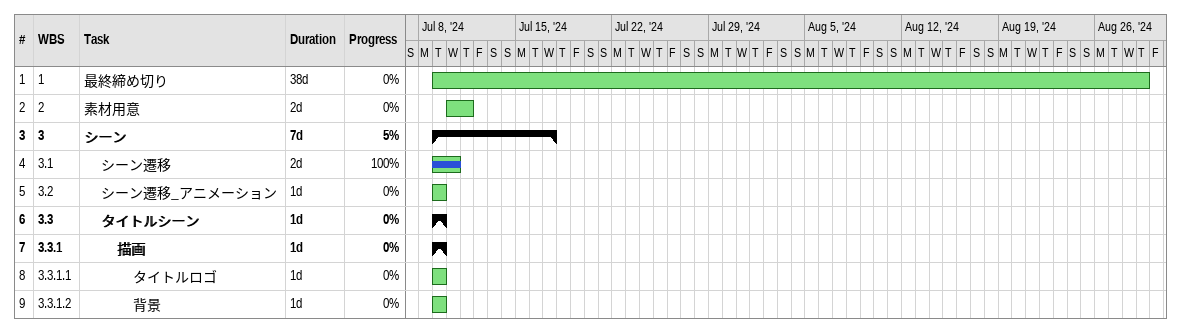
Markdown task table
| ID | WBS | Task | Duration | Start | Finish | % complete |
|---|---|---|---|---|---|---|
| 1 | 1 | 最終締め切り | 38d | 2024-07-09 | 2024-08-29 | 0 |
| 2 | 2 | 素材用意 | 2d | 2024-07-10 | 2024-07-11 | 0 |
| 3 | 3 | **シーン** | 7d | 2024-07-09 | 2024-07-17 | 5 |
| 4 | 3.1 | シーン遷移 | 2d | 2024-07-09 | 2024-07-10 | 100 |
| 5 | 3.2 | シーン遷移_アニメーション | 1d | 2024-07-09 | 2024-07-09 | 0 |
| 6 | 3.3 | **タイトルシーン** | 1d | 2024-07-09 | 2024-07-09 | 0 |
| 7 | 3.3.1 | **描画** | 1d | 2024-07-09 | 2024-07-09 | 0 |
| 8 | 3.3.1.1 | タイトルロゴ | 1d | 2024-07-09 | 2024-07-09 | 0 |
| 9 | 3.3.1.2 | 背景 | 1d | 2024-07-09 | 2024-07-09 | 0 |
